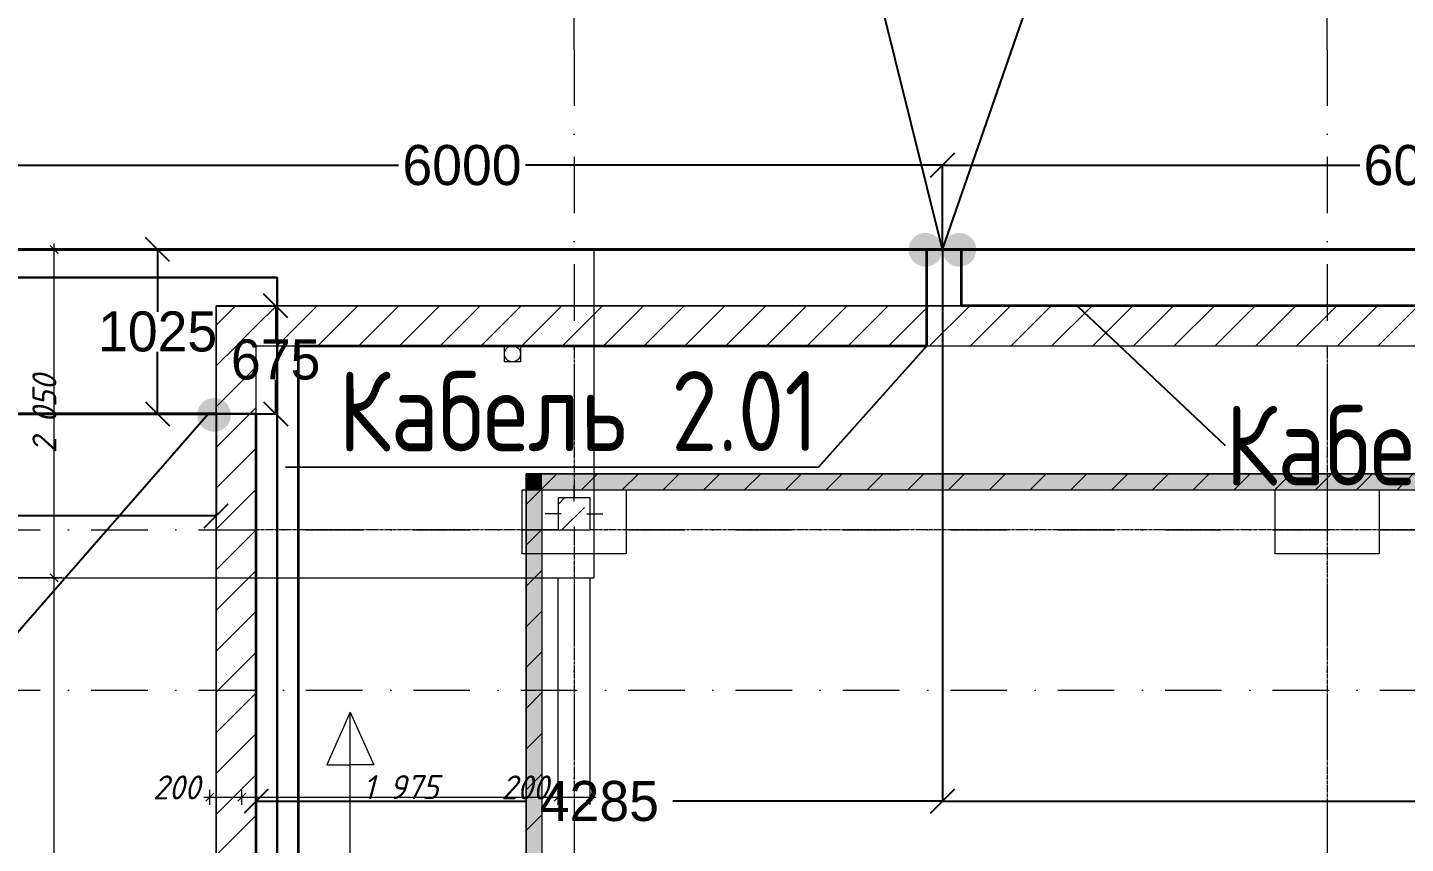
# Model space of a CAD drawing. Header units: millimetres. Extents: x 1499747 to 4230374, y -28481 to 441852.
# Drawn here: x 4001629 to 4010230, y 315154 to 320249 of the extents above; entities that cross this region are included whole.
import ezdxf
from ezdxf import colors
from ezdxf.entities.mleader import LeaderData, LeaderLine
from ezdxf.math import Vec2, Vec3
from ezdxf.xclip import XClip

# ---------------------------------------------------------------- set-up
doc = ezdxf.new("R2010")
doc.units = ezdxf.units.MM
doc.header["$MEASUREMENT"] = 0
doc.header["$XCLIPFRAME"] = 0
doc.set_wipeout_variables(frame=1)
for name, pattern in [('CENTER2', [28.575, 19.05, -3.175, 3.175, -3.175]), ('Dot & Dashed', [670.277762, 352.777767, -176.388884, 0, -141.111112]), ('Wipeout_Contour', [1000, 0, -1000]), ('Штрихпунктирная', [670.277762, 352.777767, -176.388884, 0, -141.111112])]:
    doc.linetypes.add(name, pattern=pattern)
for name, color, linetype in [('0_ANNOT_Dimensions', 7, 'Continuous'), ('13 этаж_25_Конструктив - Колонны', 7, 'Continuous'), ('Чертеж и Рисунок', 7, 'Continuous')]:
    doc.layers.add(name, color=color, linetype=linetype)
for name, color, linetype, lineweight in [('13 этаж_25_АР 06.03 custom_70_12 этаж_13_Интерьер - Мебель_Ном._пера__6_Ном._пера__6', 6, 'Continuous', 18), ('13 этаж_25_АР 06.03 custom_70_12 этаж_13_Интерьер - Мебель_Ном._пера__8_Ном._пера__8', 8, 'Continuous', 18), ('13 этаж_25_АР 06.03 custom_70__Оси_Ном._пера__8_Ном._пера__8', 8, 'Continuous', 18), ('13 этаж_25_АР 06.03 custom_70_Зина_Ном._пера__7_Ном._пера__7', 7, 'Continuous', 18), ('13 этаж_25_АР 06.03 custom_70_контур_Ном._пера__1_Ном._пера__1', 1, 'Continuous', 18), ('13 этаж_25_АР 06.03 custom_70_мет. конструкции_Ном._пера__5_Ном._пера__5', 5, 'Continuous', 18), ('13 этаж_25_АР 06.03 custom_70_парапет 2_Ном._пера__8_Ном._пера__8', 8, 'Continuous', 18), ('13 этаж_25_АР 06.03 custom_70_Подложк_Ном._пера__1_Ном._пера__1', 1, 'Continuous', 18), ('13 этаж_25_АР 06.03 custom_70_Подложк_Ном._пера__8_Ном._пера__8', 8, 'Continuous', 18), ('13 этаж_25_АР 06.03 custom_70_Стойки_Ном._пера__7_Ном._пера__7', 7, 'Continuous', 18), ('13 этаж_25_Конструктив - Колонны_Ном._пера__170_Ном._пера__52', 52, 'Continuous', 18), ('13 этаж_25_Конструктив - Колонны_Ном._пера__20_Ном._пера__1', 1, 'Continuous', 18), ('13 этаж_25_Конструктив - Колонны_Ном._пера__28_Ном._пера__12', 12, 'Continuous', 18), ('13 этаж_25_Конструктив - Колонны_Ном._пера__7', 7, 'Continuous', 18), ('13 этаж_25_Конструктив - Перекрытия_Ном._пера__1_Ном._пера__7', 7, 'Continuous', 18), ('13 этаж_25_Конструктив - Стены Ненесущие Газоблок_Ном._пера__169_Ном._пера__83', 83, 'Continuous', 18), ('13 этаж_25_Конструктив - Стены Ненесущие Газоблок_Ном._пера__47_Ном._пера__7', 7, 'Continuous', 18), ('13 этаж_25_Конструктив - Стены Ненесущие Газоблок_Ном._пера__74_Ном._пера__255', 255, 'Continuous', 18), ('13 этаж_25_Парапет_Ном._пера__20_Ном._пера__1', 1, 'Continuous', 18), ('13 этаж_25_Размер - ГКЛ перегородки_Ном._пера__1_Ном._пера__7', 7, 'Continuous', 18), ('13 этаж_25_Элемент Модели - Оси_Ном._пера__2_Ном._пера__8', 8, 'Continuous', 18), ('Кабель 2x4mm', 200, 'Continuous', 30), ('Кабель 2х6 mm', 150, 'Continuous', 30), ('ТП', 250, 'Continuous', 30)]:
    doc.layers.add(name, color=color, linetype=linetype, lineweight=lineweight)
doc.styles.add('ISOCPEUR_4', font='isocpeur.ttf', dxfattribs={"width": 0.85, "height": 250})
doc.styles.add('СГЕНЕРИР_СТИЛЬ_1', font='')
doc.styles.get('СГЕНЕРИР_СТИЛЬ_1').set_extended_font_data('GOST Common', italic=True)
doc.dimstyles.get("Standard").update_dxf_attribs({"dimtxt": 0.18, "dimasz": 0.18, "dimexe": 0.18, "dimexo": 0.0625, "dimgap": 0.09, "dimtad": 0, "dimtih": 1, "dimtoh": 1, "dimdec": 4, "dimzin": 0, "dimdsep": 46, "dimtxsty": 'Standard', "dimcen": 0.09, "dimadec": 0, "dimazin": 0, "dimtfac": 1, "dimtdec": 4, "dimtofl": 0, "dimtmove": 0, "dimatfit": 3, "dimfxl": 1, "dimtolj": 1, "dimtzin": 0, "dimarcsym": 0})
pattern_1 = [(45, (1162404.69, 34264.05), (-127.2792, 127.2792), [])]

# ---------------------------------------------------------------- blocks, each defined once
blk = doc.blocks.new('Чертеж_4_25', base_point=(1186000, 29700))
at = {"layer": '13 этаж_25_Конструктив - Стены Ненесущие Газоблок_Ном._пера__169_Ном._пера__83', "linetype": 'Continuous', "true_color": 0xc7c8ca}
h = blk.add_hatch(dxfattribs=at)
h.set_pattern_fill('БЛОКИ_БЕТОННЫЕ_ЭФФЕКТИВН_72', color=9, style=0, pattern_type=2)
h.set_pattern_definition(pattern_1)
h.paths.add_polyline_path([(1169569.7, 47364.1), (1169819.7, 47114.1), (1169819.7, 47364.1)])
h = blk.add_hatch(dxfattribs=at)
h.set_pattern_fill('БЛОКИ_БЕТОННЫЕ_ЭФФЕКТИВН_72', color=9, style=0, pattern_type=2)
h.set_pattern_definition(pattern_1)
h.paths.add_polyline_path([(1169569.7, 47114.1), (1169819.7, 47114.1), (1169569.7, 47364.1)])
h = blk.add_hatch(dxfattribs=at)
h.set_pattern_fill('БЛОКИ_БЕТОННЫЕ_ЭФФЕКТИВН_72', color=9, style=0, pattern_type=2)
h.set_pattern_definition(pattern_1)
h.paths.add_polyline_path([(1181154.7, 47364.1), (1169819.7, 47364.1), (1169819.7, 47114.1), (1181154.7, 47114.1)])
h = blk.add_hatch(dxfattribs=at)
h.set_pattern_fill('БЛОКИ_БЕТОННЫЕ_ЭФФЕКТИВН_72', color=9, style=0, pattern_type=2)
h.set_pattern_definition(pattern_1)
h.paths.add_polyline_path([(1169569.7, 47114.1), (1169569.7, 32314.1), (1169819.7, 32314.1), (1169819.7, 47114.1)])
h = blk.add_hatch(dxfattribs=at)
h.set_pattern_fill('БЛОКИ_БЕТОННЫЕ_ЭФФЕКТИВН_72', color=9, style=0, pattern_type=2)
h.set_pattern_definition(pattern_1)
h.paths.add_polyline_path([(1171504.7, 46214.1), (1171604.7, 46214.1), (1171504.7, 46314.1)])
h = blk.add_hatch(dxfattribs=at)
h.set_pattern_fill('БЛОКИ_БЕТОННЫЕ_ЭФФЕКТИВН_72', color=9, style=0, pattern_type=2)
h.set_pattern_definition(pattern_1)
h.paths.add_polyline_path([(1171504.7, 46314.1), (1171604.7, 46214.1), (1171604.7, 46314.1)])
h = blk.add_hatch(dxfattribs=at)
h.set_pattern_fill('БЛОКИ_БЕТОННЫЕ_ЭФФЕКТИВН_72', color=9, style=0, pattern_type=2)
h.set_pattern_definition(pattern_1)
h.paths.add_polyline_path([(1180809.7, 46314.1), (1171604.7, 46314.1), (1171604.7, 46214.1), (1180809.7, 46214.1)])
h = blk.add_hatch(dxfattribs=at)
h.set_pattern_fill('БЛОКИ_БЕТОННЫЕ_ЭФФЕКТИВН_72', color=9, style=0, pattern_type=2)
h.set_pattern_definition(pattern_1)
h.paths.add_polyline_path([(1171504.7, 46214.1), (1171504.7, 40239.1), (1171604.7, 40239.1), (1171604.7, 46214.1)])
at = {"layer": '13 этаж_25_Конструктив - Стены Ненесущие Газоблок_Ном._пера__74_Ном._пера__255', "linetype": 'Continuous', "true_color": 0xc7c8ca}
for points in [[(1171504.7, 46214.1), (1171604.7, 46214.1), (1171504.7, 46314.1)], [(1171504.7, 46314.1), (1171604.7, 46214.1), (1171604.7, 46314.1)], [(1180809.7, 46314.1), (1171604.7, 46314.1), (1171604.7, 46214.1), (1180809.7, 46214.1)], [(1171504.7, 46214.1), (1171504.7, 40239.1), (1171604.7, 40239.1), (1171604.7, 46214.1)]]:
    blk.add_hatch(color=9, dxfattribs=at).paths.add_polyline_path(points)
at = {"layer": '13 этаж_25_АР 06.03 custom_70_12 этаж_13_Интерьер - Мебель_Ном._пера__6_Ном._пера__6', "color": 9, "linetype": 'Continuous', "true_color": 0xc7c8ca, "flags": 128}
for points in [[(1171479.7, 46214.1), (1172129.7, 46214.1), (1172129.7, 45814.1), (1171479.7, 45814.1)], [(1176179.7, 46214.1), (1176829.7, 46214.1), (1176829.7, 45814.1), (1176179.7, 45814.1)]]:
    blk.add_lwpolyline(points, close=True, dxfattribs=at)
at = {"layer": '13 этаж_25_АР 06.03 custom_70_12 этаж_13_Интерьер - Мебель_Ном._пера__8_Ном._пера__8', "color": 9, "linetype": 'Continuous', "true_color": 0xc7c8ca, "flags": 128}
for points in [[(1171479.7, 46214.1), (1172129.7, 46214.1), (1172129.7, 45814.1), (1171479.7, 45814.1)], [(1176179.7, 46214.1), (1176829.7, 46214.1), (1176829.7, 45814.1), (1176179.7, 45814.1)]]:
    blk.add_lwpolyline(points, close=True, dxfattribs=at)
at = {"layer": '13 этаж_25_АР 06.03 custom_70__Оси_Ном._пера__8_Ном._пера__8', "color": 9, "linetype": 'CENTER2', "true_color": 0xc7c8ca}
for p, q in [((1171804.7, 47114.1), (1171804.7, 32314.1)), ((1176504.7, 47114.1), (1176504.7, 32314.1)), ((1181154.7, 45964.1), (1169819.7, 45964.1))]:
    blk.add_line(p, q, dxfattribs=at)
at = {"layer": '13 этаж_25_АР 06.03 custom_70_Зина_Ном._пера__7_Ном._пера__7', "color": 9, "linetype": 'Continuous', "true_color": 0xc7c8ca}
for p, q in [((1170406.9, 44826.4), (1170260.5, 44497.5)), ((1170406.9, 44826.4), (1170553.4, 44497.5)), ((1170260.5, 44497.5), (1170406.9, 44497.5)), ((1170553.4, 44497.5), (1170406.9, 44497.5))]:
    blk.add_line(p, q, dxfattribs=at)
at = {"layer": '13 этаж_25_АР 06.03 custom_70_контур_Ном._пера__1_Ном._пера__1', "color": 9, "linetype": 'Continuous', "true_color": 0xc7c8ca, "flags": 128}
for points in [[(1172084.7, 40139.1), (1171504.7, 40139.1), (1171504.7, 46314.1), (1180909.7, 46314.1), (1180909.7, 40139.1)], [(1172084.7, 40239.1), (1171604.7, 40239.1), (1171604.7, 46214.1), (1180809.7, 46214.1), (1180809.7, 40239.1)]]:
    blk.add_lwpolyline(points, dxfattribs=at)
at = {"layer": '13 этаж_25_АР 06.03 custom_70_мет. конструкции_Ном._пера__5_Ном._пера__5', "color": 9, "linetype": 'Continuous', "true_color": 0xc7c8ca}
for p, q in [((1172129.7, 46214.1), (1176179.7, 46214.1)), ((1171604.7, 40239.1), (1171604.7, 45814.1))]:
    blk.add_line(p, q, dxfattribs=at)
at = {"layer": '13 этаж_25_АР 06.03 custom_70_парапет 2_Ном._пера__8_Ном._пера__8', "color": 9, "linetype": 'Continuous', "true_color": 0xc7c8ca, "flags": 128}
blk.add_lwpolyline([(1199704.5, 30164.1), (1181204.7, 30164.1), (1181204.7, 32314.1), (1169819.7, 32314.1), (1169819.7, 47114.1), (1181154.7, 47114.1), (1181154.7, 46214.1)], dxfattribs=at)
at = {"layer": '13 этаж_25_АР 06.03 custom_70_Подложк_Ном._пера__1_Ном._пера__1', "color": 9, "linetype": 'Continuous', "true_color": 0xc7c8ca}
blk.add_circle((1171419.7, 47064.1), 50, dxfattribs=at)
at = {"layer": '13 этаж_25_АР 06.03 custom_70_Подложк_Ном._пера__8_Ном._пера__8', "color": 9, "linetype": 'Continuous', "true_color": 0xc7c8ca, "flags": 128}
for points in [[(1171369.7, 47114.1), (1171469.7, 47114.1)], [(1171469.7, 47114.1), (1171469.7, 47014.1), (1171369.7, 47014.1), (1171369.7, 47114.1)]]:
    blk.add_lwpolyline(points, dxfattribs=at)
at = {"layer": '13 этаж_25_АР 06.03 custom_70_Стойки_Ном._пера__7_Ном._пера__7', "color": 9, "linetype": 'Continuous', "true_color": 0xc7c8ca, "flags": 128}
blk.add_lwpolyline([(1170406.9, 35140.7), (1170406.9, 44826.4)], dxfattribs=at)
at = {"layer": '13 этаж_25_Конструктив - Перекрытия_Ном._пера__1_Ном._пера__7', "linetype": 'Continuous', "flags": 128}
blk.add_lwpolyline([(1169569.7, 32064.1), (1169569.7, 47364.1), (1181404.7, 47364.1), (1181404.7, 46214.1), (1199704.5, 46214.1), (1199704.5, 29914), (1190354.6, 29914), (1180954.5, 29914), (1180954.5, 32064.1)], close=True, dxfattribs=at)
at = {"layer": '13 этаж_25_Конструктив - Стены Ненесущие Газоблок_Ном._пера__47_Ном._пера__7', "color": 9, "linetype": 'Continuous', "true_color": 0xc7c8ca, "flags": 128}
for points in [[(1169569.7, 47364.1), (1169819.7, 47364.1)], [(1169569.7, 47364.1), (1169569.7, 32314.1)], [(1181404.7, 47364.1), (1169819.7, 47364.1)], [(1169819.7, 32314.1), (1169819.7, 47114.1)], [(1169819.7, 47114.1), (1181154.7, 47114.1)], [(1171504.7, 46314.1), (1171504.7, 46214.1)], [(1180809.7, 46314.1), (1171504.7, 46314.1)], [(1171504.7, 46214.1), (1171504.7, 40239.1)], [(1171604.7, 46214.1), (1180809.7, 46214.1)], [(1171604.7, 40239.1), (1171604.7, 46214.1)]]:
    blk.add_lwpolyline(points, dxfattribs=at)
at = {"layer": '13 этаж_25_Парапет_Ном._пера__20_Ном._пера__1', "color": 9, "linetype": 'Continuous', "true_color": 0xc7c8ca}
for p, q in [((1160604.7, 47714.1), (1171929.7, 47714.1)), ((1171929.7, 45664.1), (1171929.7, 47714.1)), ((1171929.7, 47714.1), (1180951.9, 47714.1)), ((1171929.7, 46214.1), (1171929.7, 47714.1)), ((1171929.7, 46214.1), (1180951.9, 46214.1)), ((1162654.7, 45664.1), (1171929.7, 45664.1))]:
    blk.add_line(p, q, dxfattribs=at)
at = {"layer": '13 этаж_25_Парапет_Ном._пера__20_Ном._пера__1', "color": 9, "linetype": 'Dot & Dashed', "true_color": 0xc7c8ca}
for p, q in [((1171929.7, 46214.1), (1180951.9, 46214.1)), ((1162654.7, 45664.1), (1171929.7, 45664.1))]:
    blk.add_line(p, q, dxfattribs=at)
at = {"layer": '13 этаж_25_Размер - ГКЛ перегородки_Ном._пера__1_Ном._пера__7', "color": 9, "linetype": 'Continuous', "true_color": 0xc7c8ca}
for p, q in [((1168583.9, 47689.1), (1168533.9, 47739.1)), ((1168558.9, 47714.1), (1168558.9, 47751.6)), ((1168605.8, 47714.1), (1160904.7, 47714.1)), ((1168558.9, 45664.1), (1168558.9, 47714.1)), ((1168533.9, 45689.1), (1168583.9, 45639.1)), ((1168533.9, 45689.1), (1168583.9, 45639.1)), ((1168605.8, 45664.1), (1162954.7, 45664.1)), ((1168605.8, 45664.1), (1162954.7, 45664.1)), ((1168558.9, 34564.1), (1168558.9, 45664.1)), ((1171704.7, 44247.8), (1171704.7, 45664.1)), ((1171704.7, 44247.8), (1171704.7, 45664.1)), ((1171904.7, 44247.8), (1171904.7, 45664.1)), ((1169554.8, 44319.7), (1169504.8, 44269.7)), ((1169529.8, 44247.8), (1169529.8, 44341.6)), ((1169754.8, 44319.7), (1169704.8, 44269.7)), ((1169754.8, 44319.7), (1169704.8, 44269.7)), ((1169729.8, 44247.8), (1169729.8, 44341.6)), ((1169729.8, 44247.8), (1169729.8, 44341.6)), ((1171729.7, 44319.7), (1171679.7, 44269.7)), ((1171729.7, 44319.7), (1171679.7, 44269.7)), ((1171879.7, 44269.7), (1171929.7, 44319.7)), ((1169492.3, 44294.7), (1169529.8, 44294.7)), ((1169529.8, 44294.7), (1169729.8, 44294.7)), ((1169729.8, 44294.7), (1171704.7, 44294.7)), ((1171704.7, 44294.7), (1171904.7, 44294.7)), ((1171904.7, 44294.7), (1171942.2, 44294.7))]:
    blk.add_line(p, q, dxfattribs=at)
at = {"layer": '13 этаж_25_Элемент Модели - Оси_Ном._пера__2_Ном._пера__8', "linetype": 'Штрихпунктирная'}
for p, q in [((1171804.7, 48964.1), (1171804.7, 49964.1)), ((1176504.7, 48964.1), (1176504.7, 49964.1)), ((1171804.7, 48964.1), (1171804.7, 14064.1)), ((1176504.7, 48964.1), (1176504.7, 14064.1)), ((1159404.7, 45964.1), (1216204.7, 45964.1)), ((1159404.7, 44964.1), (1216204.7, 44964.1))]:
    blk.add_line(p, q, dxfattribs=at)
at = {"layer": '13 этаж_25_Элемент Модели - Оси_Ном._пера__2_Ном._пера__8', "linetype": 'Continuous'}
for p, q in [((1171804.7, 48964.1), (1171804.7, 48964.1)), ((1171804.7, 48964.1), (1171804.7, 48964.1)), ((1176504.7, 48964.1), (1176504.7, 48964.1)), ((1176504.7, 48964.1), (1176504.7, 48964.1))]:
    blk.add_line(p, q, dxfattribs=at)
at = {"layer": '13 этаж_25_Размер - ГКЛ перегородки_Ном._пера__1_Ном._пера__7', "color": 9, "linetype": 'Continuous', "true_color": 0xc7c8ca, "insert": (1168572.9, 46443.3), "char_height": 150, "attachment_point": 7, "rotation": 90, "style": 'СГЕНЕРИР_СТИЛЬ_1'}
blk.add_mtext('\\A1;{\\pql;\\fGOST Common|b0|i1|c204|p0;\\W1.000000;2\xa0050}', dxfattribs=at)
at = {"layer": '13 этаж_25_Размер - ГКЛ перегородки_Ном._пера__1_Ном._пера__7', "color": 9, "linetype": 'Continuous', "true_color": 0xc7c8ca, "char_height": 150, "attachment_point": 7, "style": 'СГЕНЕРИР_СТИЛЬ_1'}
for s, insert in [('\\A1;{\\pql;\\fGOST Common|b0|i1|c204|p0;\\W1.000000;200}', (1169175.3, 44280.7)), ('\\A1;{\\pql;\\fGOST Common|b0|i1|c204|p0;\\W1.000000;1\xa0975}', (1170487.2, 44282.6)), ('\\A1;{\\pql;\\fGOST Common|b0|i1|c204|p0;\\W1.000000;200}', (1171350.2, 44280.7))]:
    blk.add_mtext(s, dxfattribs=dict(at, insert=insert))
at = {"color": 9, "linetype": 'Wipeout_Contour', "ltscale": 4690838.967291426, "true_color": 0xc7c8ca}
blk.add_wipeout([(1171704.7, 45964.1), (1171904.7, 45964.1), (1171904.7, 46164.1), (1171704.7, 46164.1)], dxfattribs=at).dxf.layer = '13 этаж_25_Конструктив - Колонны'
at = {"layer": '13 этаж_25_Конструктив - Колонны_Ном._пера__170_Ном._пера__52', "linetype": 'Continuous', "true_color": 0xc7c8ca}
h = blk.add_hatch(dxfattribs=at)
h.set_pattern_fill('ЖЕЛЕЗОБЕТОН_0019', color=9, style=0, pattern_type=2)
h.set_pattern_definition([(45, (1162404.7, 34264.05), (-183.8478, 183.8478), []), (45, (1162312.77, 34355.97), (-183.8478, 183.8478), [195, -65, 0, -65])])
h.paths.add_polyline_path([(1171704.7, 45964.1), (1171904.7, 45964.1), (1171904.7, 46164.1), (1171704.7, 46164.1)])
at = {"layer": '13 этаж_25_Конструктив - Колонны_Ном._пера__20_Ном._пера__1', "color": 9, "linetype": 'Continuous', "true_color": 0xc7c8ca}
for p, q in [((1171804.7, 46144.1), (1171804.7, 46244.1)), ((1171724.7, 46064.1), (1171624.7, 46064.1)), ((1171804.7, 46064.1), (1171804.7, 46064.1)), ((1171884.7, 46064.1), (1171984.7, 46064.1)), ((1171804.7, 45984.1), (1171804.7, 45884.1))]:
    blk.add_line(p, q, dxfattribs=at)
at = {"layer": '13 этаж_25_Конструктив - Колонны_Ном._пера__28_Ном._пера__12', "color": 9, "linetype": 'Continuous', "true_color": 0xc7c8ca, "flags": 128}
blk.add_lwpolyline([(1171704.7, 45964.1), (1171904.7, 45964.1), (1171904.7, 46164.1), (1171704.7, 46164.1)], close=True, dxfattribs=at)
at = {"layer": '13 этаж_25_Конструктив - Колонны_Ном._пера__7', "color": 9, "linetype": 'Wipeout_Contour', "true_color": 0xc7c8ca}
for p, q in [((1171904.7, 46164.1), (1171704.7, 46164.1)), ((1171704.7, 46164.1), (1171704.7, 45964.1)), ((1171904.7, 45964.1), (1171904.7, 46164.1)), ((1171704.7, 45964.1), (1171904.7, 45964.1))]:
    blk.add_line(p, q, dxfattribs=at)
blk = doc.blocks.new('_Oblique')
at = {"color": 0, "linetype": 'ByBlock', "lineweight": -2}
blk.add_line((-0.5, -0.5), (0.5, 0.5), dxfattribs=at)
blk = doc.blocks.new('*D794')
at = {"layer": '0_ANNOT_Dimensions', "color": 0, "lineweight": -2, "transparency": 16777216}
for p, q in [((4001341.2, 318862.1), (4001341.2, 319388.7)), ((4001341.2, 319388.6), (4003945.3, 319388.6)), ((4007341.2, 319388.6), (4004737.1, 319388.6)), ((4007341.2, 318862.1), (4007341.2, 319388.7))]:
    blk.add_line(p, q, dxfattribs=at)
at = {"layer": 'Defpoints', "color": 0, "lineweight": 30, "transparency": 16777216}
for p in [(4007341.2, 319388.6), (4001341.2, 318862), (4007341.2, 318862)]:
    blk.add_point(p, dxfattribs=at)
at = {"layer": '0_ANNOT_Dimensions', "color": 0, "lineweight": -2, "transparency": 16777216, "xscale": 150, "yscale": 150, "zscale": 150, "rotation": 180}
blk.add_blockref('_Oblique', (4001341.2, 319388.6), dxfattribs=at)
at = {"layer": '0_ANNOT_Dimensions', "color": 0, "lineweight": -2, "transparency": 16777216, "xscale": 150, "yscale": 150, "zscale": 150}
blk.add_blockref('_Oblique', (4007341.2, 319388.6), dxfattribs=at)
at = {"layer": '0_ANNOT_Dimensions', "color": 0, "lineweight": 25, "transparency": 16777216, "insert": (4004341.2, 319388.6), "char_height": 250, "attachment_point": 5}
blk.add_mtext('\\A1;6000', dxfattribs=at)
blk = doc.blocks.new('*D797')
at = {"layer": '0_ANNOT_Dimensions', "color": 0, "lineweight": -2, "transparency": 16777216}
for p, q in [((4007341.2, 318862.1), (4007341.2, 319388.7)), ((4007341.2, 319388.6), (4009945.3, 319388.6)), ((4013341.2, 319388.6), (4010737.1, 319388.6)), ((4013341.2, 318862.1), (4013341.2, 319388.7))]:
    blk.add_line(p, q, dxfattribs=at)
at = {"layer": 'Defpoints', "color": 0, "lineweight": 30, "transparency": 16777216}
for p in [(4013341.2, 319388.6), (4007341.2, 318862), (4013341.2, 318862)]:
    blk.add_point(p, dxfattribs=at)
at = {"layer": '0_ANNOT_Dimensions', "color": 0, "lineweight": -2, "transparency": 16777216, "xscale": 150, "yscale": 150, "zscale": 150, "rotation": 180}
blk.add_blockref('_Oblique', (4007341.2, 319388.6), dxfattribs=at)
at = {"layer": '0_ANNOT_Dimensions', "color": 0, "lineweight": -2, "transparency": 16777216, "xscale": 150, "yscale": 150, "zscale": 150}
blk.add_blockref('_Oblique', (4013341.2, 319388.6), dxfattribs=at)
at = {"layer": '0_ANNOT_Dimensions', "color": 0, "lineweight": 25, "transparency": 16777216, "insert": (4010341.2, 319388.6), "char_height": 250, "attachment_point": 5}
blk.add_mtext('\\A1;6000', dxfattribs=at)
blk = doc.blocks.new('*D763')
at = {"layer": '0_ANNOT_Dimensions', "color": 0, "lineweight": -2, "transparency": 16777216}
for p, q in [((4007341.2, 318861.9), (4007341.2, 315417.2)), ((4003056.2, 315739.5), (4003056.2, 315417.2)), ((4003056.2, 315417.4), (4004740.3, 315417.4)), ((4007341.2, 315417.4), (4005657.1, 315417.4))]:
    blk.add_line(p, q, dxfattribs=at)
at = {"layer": 'Defpoints', "color": 0, "lineweight": 30, "transparency": 16777216}
for p in [(4007341.2, 318862), (4003056.2, 315739.5), (4007341.2, 315417.4)]:
    blk.add_point(p, dxfattribs=at)
at = {"layer": '0_ANNOT_Dimensions', "color": 0, "lineweight": -2, "transparency": 16777216, "xscale": 150, "yscale": 150, "zscale": 150, "rotation": 180}
blk.add_blockref('_Oblique', (4003056.2, 315417.4), dxfattribs=at)
at = {"layer": '0_ANNOT_Dimensions', "color": 0, "lineweight": -2, "transparency": 16777216, "xscale": 150, "yscale": 150, "zscale": 150}
blk.add_blockref('_Oblique', (4007341.2, 315417.4), dxfattribs=at)
at = {"layer": '0_ANNOT_Dimensions', "color": 0, "lineweight": 25, "transparency": 16777216, "insert": (4005198.7, 315417.4), "char_height": 250, "attachment_point": 5}
blk.add_mtext('\\A1;4285', dxfattribs=at)
blk = doc.blocks.new('*D877')
at = {"layer": '0_ANNOT_Dimensions', "color": 0, "lineweight": -2, "transparency": 16777216}
for p, q in [((4007341.2, 318861.9), (4007341.2, 315417.4)), ((4014391.2, 317361.9), (4014391.2, 315417.4)), ((4007341.2, 315417.5), (4010449.4, 315417.5)), ((4014391.2, 315417.5), (4011282.9, 315417.5))]:
    blk.add_line(p, q, dxfattribs=at)
at = {"layer": 'Defpoints', "color": 0, "lineweight": 30, "transparency": 16777216}
for p in [(4007341.2, 318862), (4014391.2, 317362), (4007341.2, 315417.5)]:
    blk.add_point(p, dxfattribs=at)
at = {"layer": '0_ANNOT_Dimensions', "color": 0, "lineweight": -2, "transparency": 16777216, "xscale": 150, "yscale": 150, "zscale": 150, "rotation": 180}
blk.add_blockref('_Oblique', (4007341.2, 315417.5), dxfattribs=at)
at = {"layer": '0_ANNOT_Dimensions', "color": 0, "lineweight": -2, "transparency": 16777216, "xscale": 150, "yscale": 150, "zscale": 150}
blk.add_blockref('_Oblique', (4014391.2, 315417.5), dxfattribs=at)
at = {"layer": '0_ANNOT_Dimensions', "color": 0, "lineweight": 25, "transparency": 16777216, "insert": (4010866.2, 315417.5), "char_height": 250, "attachment_point": 5}
blk.add_mtext('\\A1;7050', dxfattribs=at)
blk = doc.blocks.new('*D824')
at = {"layer": '0_ANNOT_Dimensions', "color": 0, "lineweight": -2, "transparency": 16777216}
for p, q in [((3996806.2, 317836.9), (3996806.2, 317199.3)), ((4002806.2, 317836.9), (4002806.2, 317199.3)), ((3996806.2, 317199.4), (3999410.3, 317199.4)), ((4002806.2, 317199.4), (4000202.1, 317199.4))]:
    blk.add_line(p, q, dxfattribs=at)
at = {"layer": 'Defpoints', "color": 0, "lineweight": 30, "transparency": 16777216}
for p in [(3996806.2, 317837), (4002806.2, 317837), (4002806.2, 317199.4)]:
    blk.add_point(p, dxfattribs=at)
at = {"layer": '0_ANNOT_Dimensions', "color": 0, "lineweight": -2, "transparency": 16777216, "xscale": 150, "yscale": 150, "zscale": 150, "rotation": 180}
blk.add_blockref('_Oblique', (3996806.2, 317199.4), dxfattribs=at)
at = {"layer": '0_ANNOT_Dimensions', "color": 0, "lineweight": -2, "transparency": 16777216, "xscale": 150, "yscale": 150, "zscale": 150}
blk.add_blockref('_Oblique', (4002806.2, 317199.4), dxfattribs=at)
at = {"layer": '0_ANNOT_Dimensions', "color": 0, "lineweight": 25, "transparency": 16777216, "insert": (3999806.2, 317199.4), "char_height": 250, "attachment_point": 5}
blk.add_mtext('\\A1;6000', dxfattribs=at)
blk = doc.blocks.new('*D827')
at = {"layer": '0_ANNOT_Dimensions', "color": 0, "lineweight": -2, "transparency": 16777216}
for p, q in [((4002806.2, 318512), (4003178.2, 318512)), ((4003178, 318512), (4003178, 318299.6)), ((4003178, 317837), (4003178, 318049.4)), ((4002806.2, 317837), (4003178.2, 317837))]:
    blk.add_line(p, q, dxfattribs=at)
at = {"layer": 'Defpoints', "color": 0, "lineweight": 30, "transparency": 16777216}
for p in [(4002806.2, 318512), (4003178, 318512), (4002806.2, 317837)]:
    blk.add_point(p, dxfattribs=at)
at = {"layer": '0_ANNOT_Dimensions', "color": 0, "lineweight": -2, "transparency": 16777216, "xscale": 150, "yscale": 150, "zscale": 150}
for p, rotation in [((4003178, 318512), 90), ((4003178, 317837), 270)]:
    blk.add_blockref('_Oblique', p, dxfattribs=dict(at, rotation=rotation))
at = {"layer": '0_ANNOT_Dimensions', "color": 0, "lineweight": 25, "transparency": 16777216, "insert": (4003178, 318174.5), "char_height": 250, "attachment_point": 5}
blk.add_mtext('\\A1;675', dxfattribs=at)
blk = doc.blocks.new('*D828')
at = {"layer": '0_ANNOT_Dimensions', "color": 0, "lineweight": -2, "transparency": 16777216}
for p, q in [((4002806.1, 318862), (4002440.9, 318862)), ((4002441.1, 318862), (4002441.1, 318474.6)), ((4002441.1, 317837), (4002441.1, 318224.4)), ((4002806.1, 317837), (4002440.9, 317837))]:
    blk.add_line(p, q, dxfattribs=at)
at = {"layer": 'Defpoints', "color": 0, "lineweight": 30, "transparency": 16777216}
for p in [(4002441.1, 318862), (4002806.2, 318862), (4002806.2, 317837)]:
    blk.add_point(p, dxfattribs=at)
at = {"layer": '0_ANNOT_Dimensions', "color": 0, "lineweight": -2, "transparency": 16777216, "xscale": 150, "yscale": 150, "zscale": 150}
for p, rotation in [((4002441.1, 318862), 90), ((4002441.1, 317837), 270)]:
    blk.add_blockref('_Oblique', p, dxfattribs=dict(at, rotation=rotation))
at = {"layer": '0_ANNOT_Dimensions', "color": 0, "lineweight": 25, "transparency": 16777216, "insert": (4002441.1, 318349.5), "char_height": 250, "attachment_point": 5}
blk.add_mtext('\\A1;1025', dxfattribs=at)

msp = doc.modelspace()

# ---------------------------------------------------------------- block references
at = {"layer": 'Чертеж и Рисунок', "linetype": 'Continuous'}
ref = msp.add_blockref('Чертеж_4_25', (4019236.496, 300847.94317), dxfattribs=at)
XClip(ref).set_block_clipping_path([(1144000, 0), (1228000, 59400.0000000006)])

# ---------------------------------------------------------------- next in the draw order: hatches: boundary and pattern name
at = {"layer": 'Кабель 2x4mm', "lineweight": 30, "true_color": 0xcd2027}
h = msp.add_hatch(color=242, dxfattribs=at)
h.dxf.hatch_style = 1
h.paths.add_polyline_path([(4007340.31572, 318861.32546, 1), (4007129.21085, 318861.32546, 1)])
h = msp.add_hatch(color=242, dxfattribs=at)
h.dxf.hatch_style = 1
h.paths.add_polyline_path([(4007551.50622, 318861.32546, 1), (4007340.40135, 318861.32546, 1)])
h = msp.add_hatch(color=242, dxfattribs=at)
h.dxf.hatch_style = 1
h.paths.add_polyline_path([(4002898.93101, 317830.06395, 1), (4002687.82615, 317830.06395, 1)])

# ---------------------------------------------------------------- next in the draw order: linework, layer by layer
at = {"layer": 'Кабель 2x4mm', "lineweight": 35}
for points in [[(4017825.96531, 301711.99394), (4017825.96531, 302534.21769), (4015291.11063, 302534.21769), (4015291.11063, 304306.97838), (4003320.58372, 304306.97838), (4003320.58372, 318262.06263), (4007243.11526, 318262.06263), (4007243.11526, 318860.6988)], [(4017691.85326, 301711.99394), (4017691.85326, 302273.19584), (4014990.05141, 302273.19584), (4014990.05141, 304012.51411), (4003056.18613, 304012.51411), (4003056.18613, 317835.78518), (4002756.11063, 317835.61241)]]:
    msp.add_lwpolyline(points, dxfattribs=at)
at = {"layer": 'Кабель 2х6 mm', "lineweight": 30}
msp.add_lwpolyline([(4017756.4562, 301711.99394), (4017756.4562, 302404.44758), (4015140.03098, 302404.44758), (4015140.03098, 304163.22834), (4003187.31044, 304163.22834), (4003187.31044, 318687.39342), (3994057.6297, 318687.39342), (3993841.18613, 318860.6988)], dxfattribs=at)
at = {"layer": 'Кабель 2х6 mm', "color": 219, "lineweight": 40, "true_color": 0x642165}
msp.add_lwpolyline([(4001341.18613, 318861.99394), (4007341.18613, 318861.99394)], dxfattribs=at)
at = {"layer": 'Кабель 2х6 mm', "color": 85, "lineweight": 40, "true_color": 0x58ba48}
msp.add_lwpolyline([(4007341.18613, 318861.99394), (4013341.18613, 318861.99394)], dxfattribs=at)
at = {"layer": 'Кабель 2х6 mm', "lineweight": 35}
msp.add_lwpolyline([(4029091.04271, 316346.63466), (4029136.2676, 316346.63466), (4029136.2676, 317264.72927), (4014697.33398, 317264.72927), (4014697.33398, 318512.02553), (4007458.66195, 318512.02553), (4007458.66195, 318860.66226)], dxfattribs=at)
at = {"layer": 'Кабель 2х6 mm', "color": 116, "lineweight": 40, "true_color": 0x136734}
msp.add_lwpolyline([(3996806.18613, 317836.99394), (4002806.18613, 317836.99394)], dxfattribs=at)

# ---------------------------------------------------------------- next in the draw order: dimensions: what is measured, and where the dimension line sits
at = {"layer": '0_ANNOT_Dimensions', "lineweight": 25}
for base, p1, p2, picture, middle in [((4007341.18613, 319388.56511), (4001341.18613, 318861.99394), (4007341.18613, 318861.99394), '*D794', (4004341.18613, 319388.56511)), ((4013341.18613, 319388.56511), (4007341.18613, 318861.99394), (4013341.18613, 318861.99394), '*D797', (4010341.18613, 319388.56511)), ((4007341.18613, 315417.35155), (4003056.18613, 315739.54378), (4007341.18613, 318861.99394), '*D763', (4005198.68613, 315417.35155)), ((4007341.18613, 315417.53155), (4014391.18613, 317361.99394), (4007341.18613, 318861.99394), '*D877', (4010866.18613, 315417.53155)), ((4002806.18613, 317199.43158), (3996806.18613, 317836.99394), (4002806.18613, 317836.99394), '*D824', (3999806.18613, 317199.43158))]:
    dim = msp.add_linear_dim(base=base, p1=p1, p2=p2, dimstyle='Standard', override={"dimtxt": 250, "dimasz": 150, "dimdec": 0, "dimblk1": 'Oblique', "dimblk2": 'Oblique', "dimsah": 1}, dxfattribs=at)
    dim.commit()
    dim.dimension.update_dxf_attribs({"geometry": picture, "text_midpoint": middle})
for base, p2, picture, middle in [((4002441.06326, 318861.99394), (4002806.18613, 318861.99394), '*D828', (4002441.06326, 318349.49394)), ((4003178.0464, 318511.99394), (4002806.18613, 318511.99394), '*D827', (4003178.0464, 318174.49394))]:
    dim = msp.add_linear_dim(base=base, p1=(4002806.18613, 317836.99394), p2=p2, angle=90, dimstyle='Standard', override={"dimtxt": 250, "dimasz": 150, "dimdec": 0, "dimblk1": 'Oblique', "dimblk2": 'Oblique', "dimsah": 1}, dxfattribs=at)
    dim.commit()
    dim.dimension.update_dxf_attribs({"geometry": picture, "text_midpoint": middle})

# ---------------------------------------------------------------- next in the draw order: leaders
at = {"layer": 'ТП', "lineweight": 30}
ml = msp.add_multileader_mtext('Standard', dxfattribs=at)
ml.set_content('(Ввод питания и UTP )', color=256, style='ISOCPEUR_4')
ml.set_leader_properties()
ml.build(insert=Vec2(0, 0))
ml.multileader.update_dxf_attribs({"text_right_attachment_type": 6, "dogleg_length": 0.00000000013, "arrow_head_size": 0.18})
ctx = ml.context
ctx.base_point, ctx.char_height, ctx.arrow_head_size, ctx.landing_gap_size, ctx.plane_origin = Vec3(4000458.57371, 322589.25717), 500, 0.18, 0.09, Vec3(4005505.37365, 328422.04456)
ctx.right_attachment, ctx.text_align_type = 6, 2
notes = []
notes.append((ctx, [(1, (1, 1, 0), (4006493.75371, 322264.25717), (-1, 0), 0.00000000013, [(0, [(4007341.18613, 318861.99394)], 0, [])])]))
ctx.mtext.insert, ctx.mtext.alignment, ctx.mtext.flow_direction = Vec3(4006493.66371, 322864.25717), 3, 5
ml = msp.add_multileader_mtext('Standard', dxfattribs=at)
ml.set_content('(Ввод питания и UTP )', color=256, style='ISOCPEUR_4')
ml.set_leader_properties()
ml.build(insert=Vec2(0, 0))
ml.multileader.update_dxf_attribs({"text_right_attachment_type": 6, "dogleg_length": 0.00000000013, "arrow_head_size": 0.18})
ctx = ml.context
ctx.base_point, ctx.char_height, ctx.arrow_head_size, ctx.landing_gap_size, ctx.plane_origin = Vec3(4008630.4001, 322585.40911), 500, 0.18, 0.09, Vec3(4005505.37365, 328422.04456)
ctx.right_attachment, ctx.text_align_type = 6, 2
notes.append((ctx, [(0, (1, 1, 0), (4008630.4001, 322585.40911), (1, 0), 0.00000000013, [(0, [(4007341.18613, 318861.99394)], 0, [])])]))
ctx.mtext.insert, ctx.mtext.alignment, ctx.mtext.flow_direction = Vec3(4014665.4901, 322860.40911), 3, 5
ml = msp.add_multileader_mtext('Standard', dxfattribs=at)
ml.set_content('Кабель 1.02', color=256, style='ISOCPEUR_4')
ml.set_leader_properties()
ml.build(insert=Vec2(0, 0))
ml.multileader.update_dxf_attribs({"text_right_attachment_type": 6, "dogleg_length": 0.36, "arrow_head_size": 0.18})
ctx = ml.context
ctx.base_point, ctx.char_height, ctx.arrow_head_size, ctx.landing_gap_size, ctx.plane_origin, ctx.plane_x_axis, ctx.plane_y_axis = Vec3(4009105.39699, 317639.66418), 500, 0.18, 0.09, Vec3(4018654.39752, 315690.38043), Vec3(0.9999997664, 0.0006834744), Vec3(-0.0006834744, 0.9999997664)
ctx.right_attachment = 6
notes.append((ctx, [(0, (1, 1, 0), (4009105.39699, 317639.66418), (0.9999997664, 0.0006834744), 0.00000000013, [(0, [(4008180.56378, 318512.02553)], 0, [])])]))
ctx.mtext.insert, ctx.mtext.text_direction, ctx.mtext.rotation, ctx.mtext.width, ctx.mtext.flow_direction = Vec3(4009105.31612, 317889.66418), Vec3(0.9999997664, 0.0006834744), 0.0006834744, 3333.2408404, 5
ml = msp.add_multileader_mtext('Standard', dxfattribs=at)
ml.set_content('Кабель 2.01', color=256, style='ISOCPEUR_4')
ml.set_leader_properties()
ml.build(insert=Vec2(0, 0))
ml.multileader.update_dxf_attribs({"text_right_attachment_type": 6, "dogleg_length": 0.36, "arrow_head_size": 0.18})
ctx = ml.context
ctx.base_point, ctx.char_height, ctx.arrow_head_size, ctx.landing_gap_size, ctx.plane_origin, ctx.plane_x_axis, ctx.plane_y_axis = Vec3(4003591.18955, 317852.36064), 500, 0.18, 0.09, Vec3(4017604.6804, 317334.30775), Vec3(0.9999997664, 0.0006834744), Vec3(-0.0006834744, 0.9999997664)
ctx.right_attachment, ctx.text_align_type = 6, 2
notes.append((ctx, [(1, (1, 1, 0), (4006566.60807, 317504.39418), (-0.9999997664, -0.0006834744), 0.00000000013, [(0, [(4007243.11526, 318262.06263)], 0, [])])]))
ctx.mtext.insert, ctx.mtext.text_direction, ctx.mtext.rotation, ctx.mtext.width, ctx.mtext.alignment, ctx.mtext.flow_direction = Vec3(4006566.10799, 318104.39398), Vec3(0.9999997664, 0.0006834744), 0.0006834744, 3333.2408404, 3, 5
ml = msp.add_multileader_mtext('Standard', dxfattribs=at)
ml.set_content('Кабель 2.09', color=256, style='ISOCPEUR_4')
ml.set_leader_properties()
ml.build(insert=Vec2(0, 0))
ml.multileader.update_dxf_attribs({"text_right_attachment_type": 6, "dogleg_length": 0.36, "arrow_head_size": 0.18})
ctx = ml.context
ctx.base_point, ctx.char_height, ctx.arrow_head_size, ctx.landing_gap_size, ctx.plane_origin, ctx.plane_x_axis, ctx.plane_y_axis = Vec3(3998280.58319, 316559.9025), 500, 0.18, 0.09, Vec3(4008322.33309, 313964.37211), Vec3(0.9999997664, 0.0006834744), Vec3(-0.0006834744, 0.9999997664)
ctx.right_attachment, ctx.text_align_type = 6, 2
notes.append((ctx, [(1, (1, 1, 0), (4001341.00169, 316211.99414), (-0.9999997664, -0.0006834744), 0.00000000013, [(0, [(4002756.11063, 317835.61241)], 0, [])])]))
ctx.mtext.insert, ctx.mtext.text_direction, ctx.mtext.rotation, ctx.mtext.width, ctx.mtext.alignment, ctx.mtext.flow_direction = Vec3(4001340.50161, 316811.99394), Vec3(0.9999997664, 0.0006834744), 0.0006834744, 3333.2408404, 3, 5
for ctx, leaders in notes:
    for number, flags, end, landing, length, lines in leaders:
        leader = LeaderData()
        leader.index, (leader.has_last_leader_line, leader.has_dogleg_vector, leader.attachment_direction) = number, flags
        leader.last_leader_point, leader.dogleg_vector, leader.dogleg_length = Vec3(end), Vec3(landing), length
        for number, points, colour, breaks in lines:
            line = LeaderLine()
            line.index, line.vertices, line.color, line.breaks = number, Vec3.list(points), colors.encode_raw_color(colour), breaks
            leader.lines.append(line)
        ctx.leaders.append(leader)

doc.saveas('drawing.dxf')
